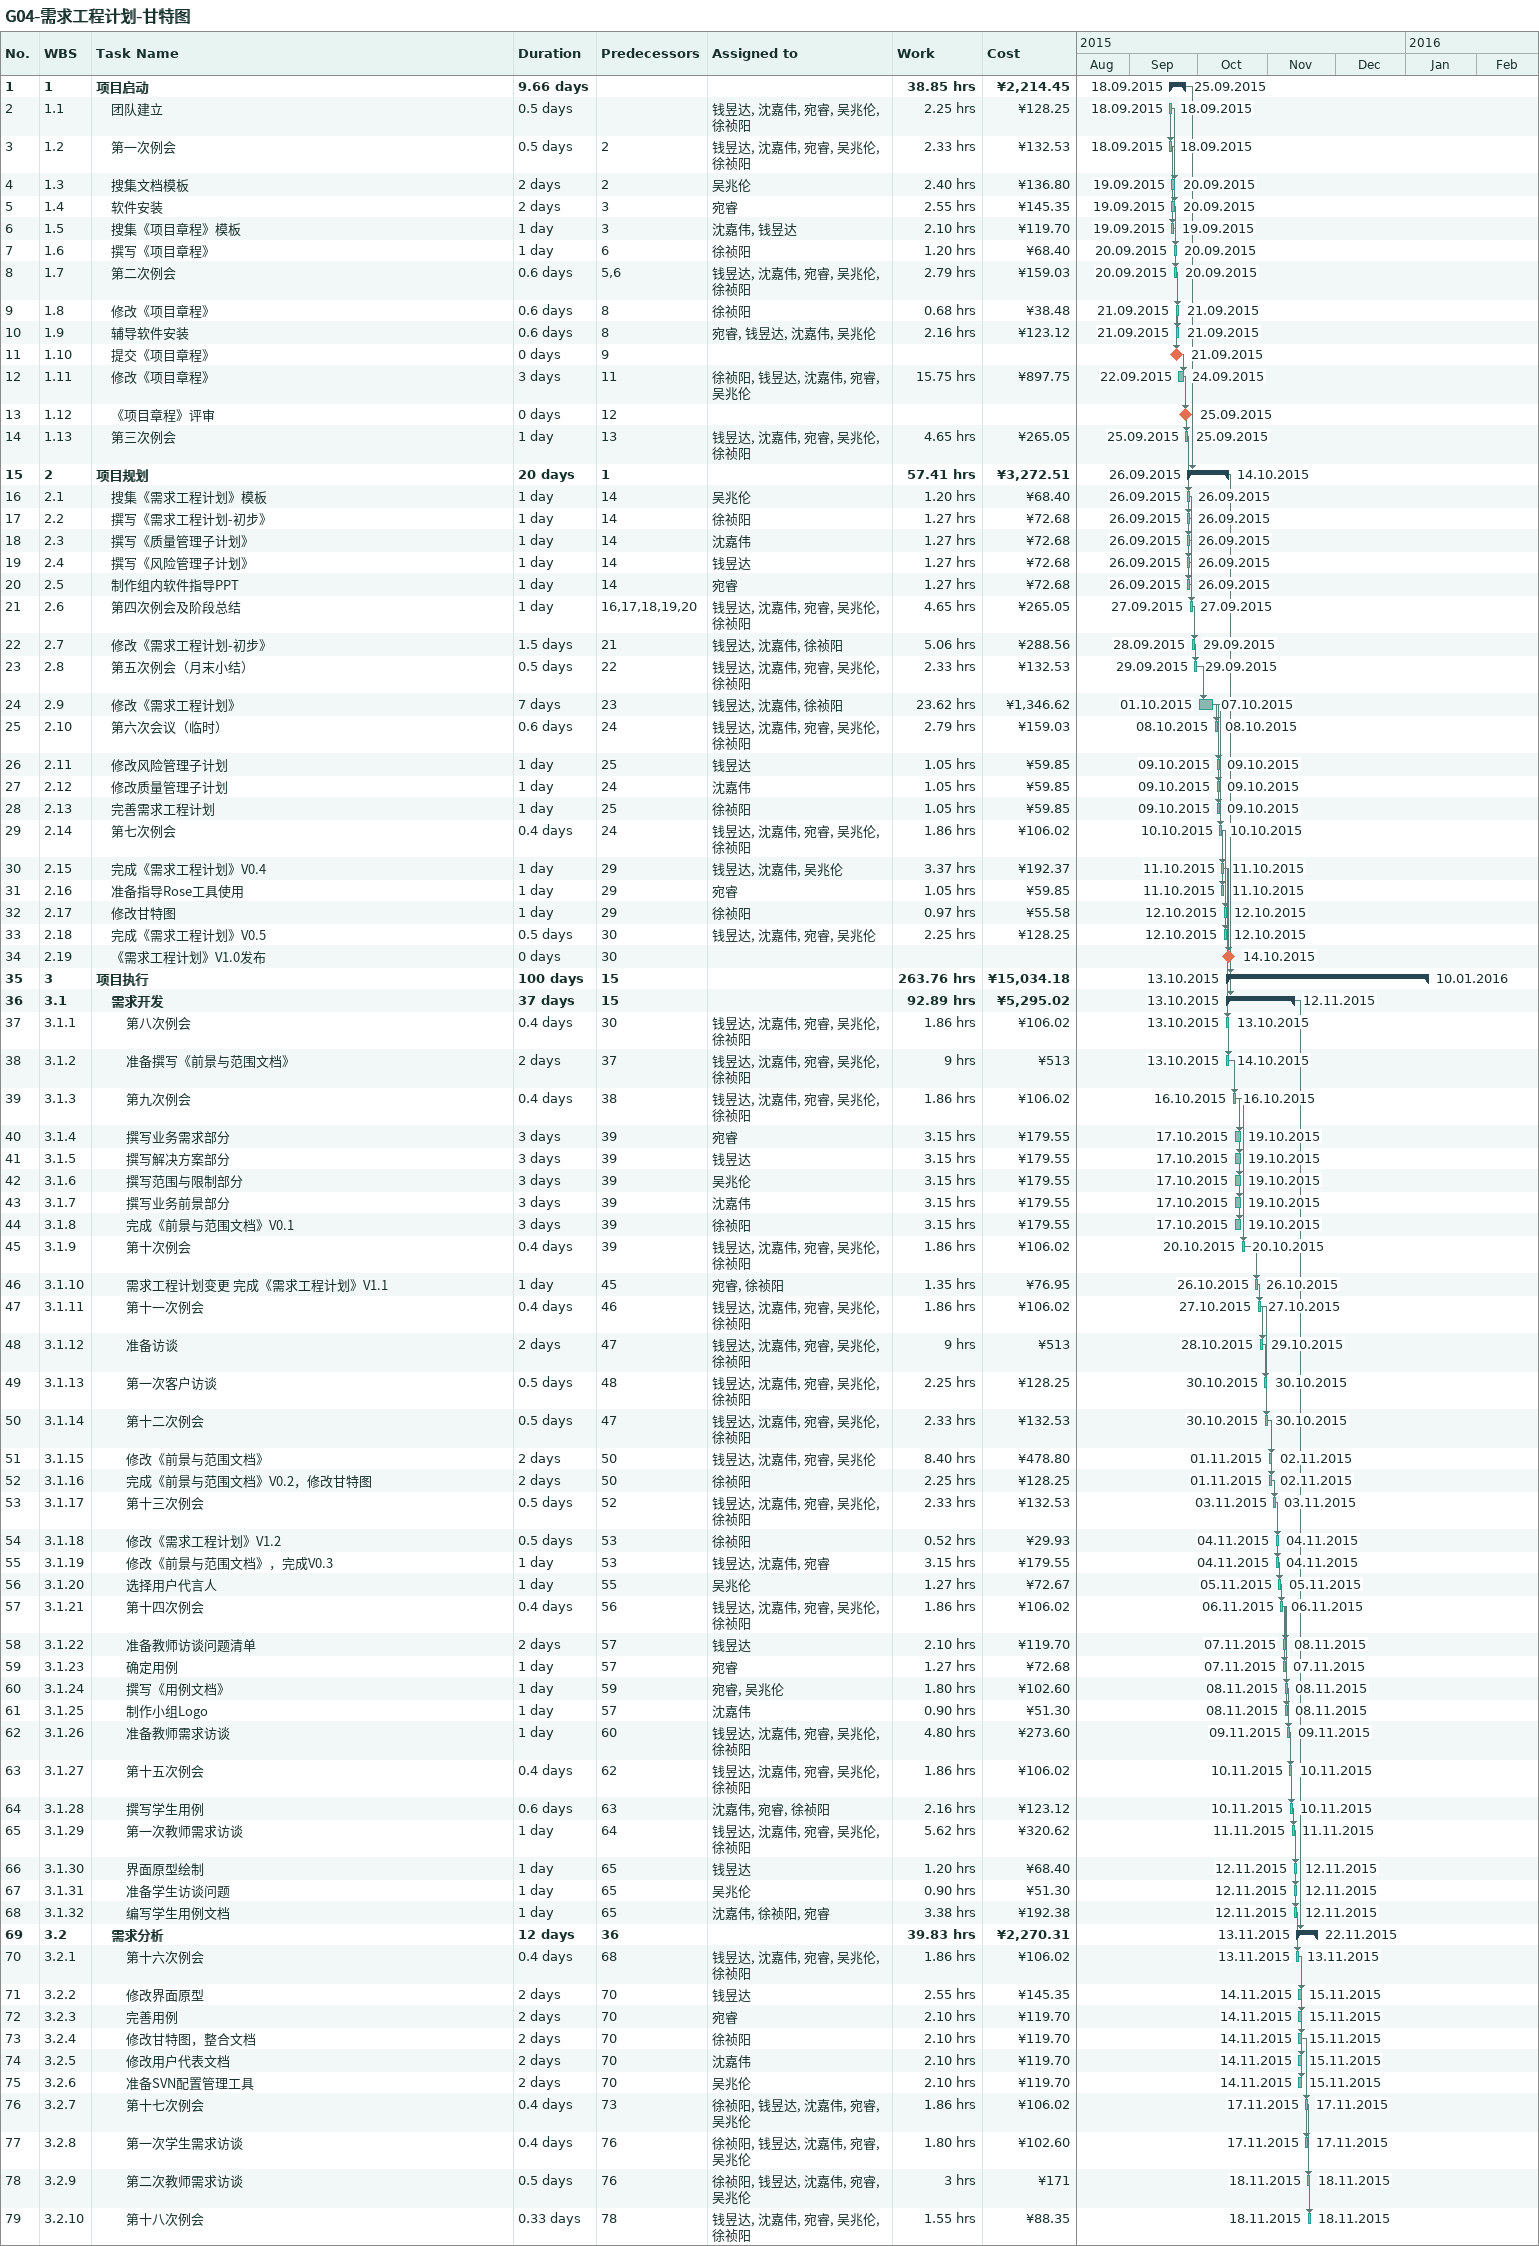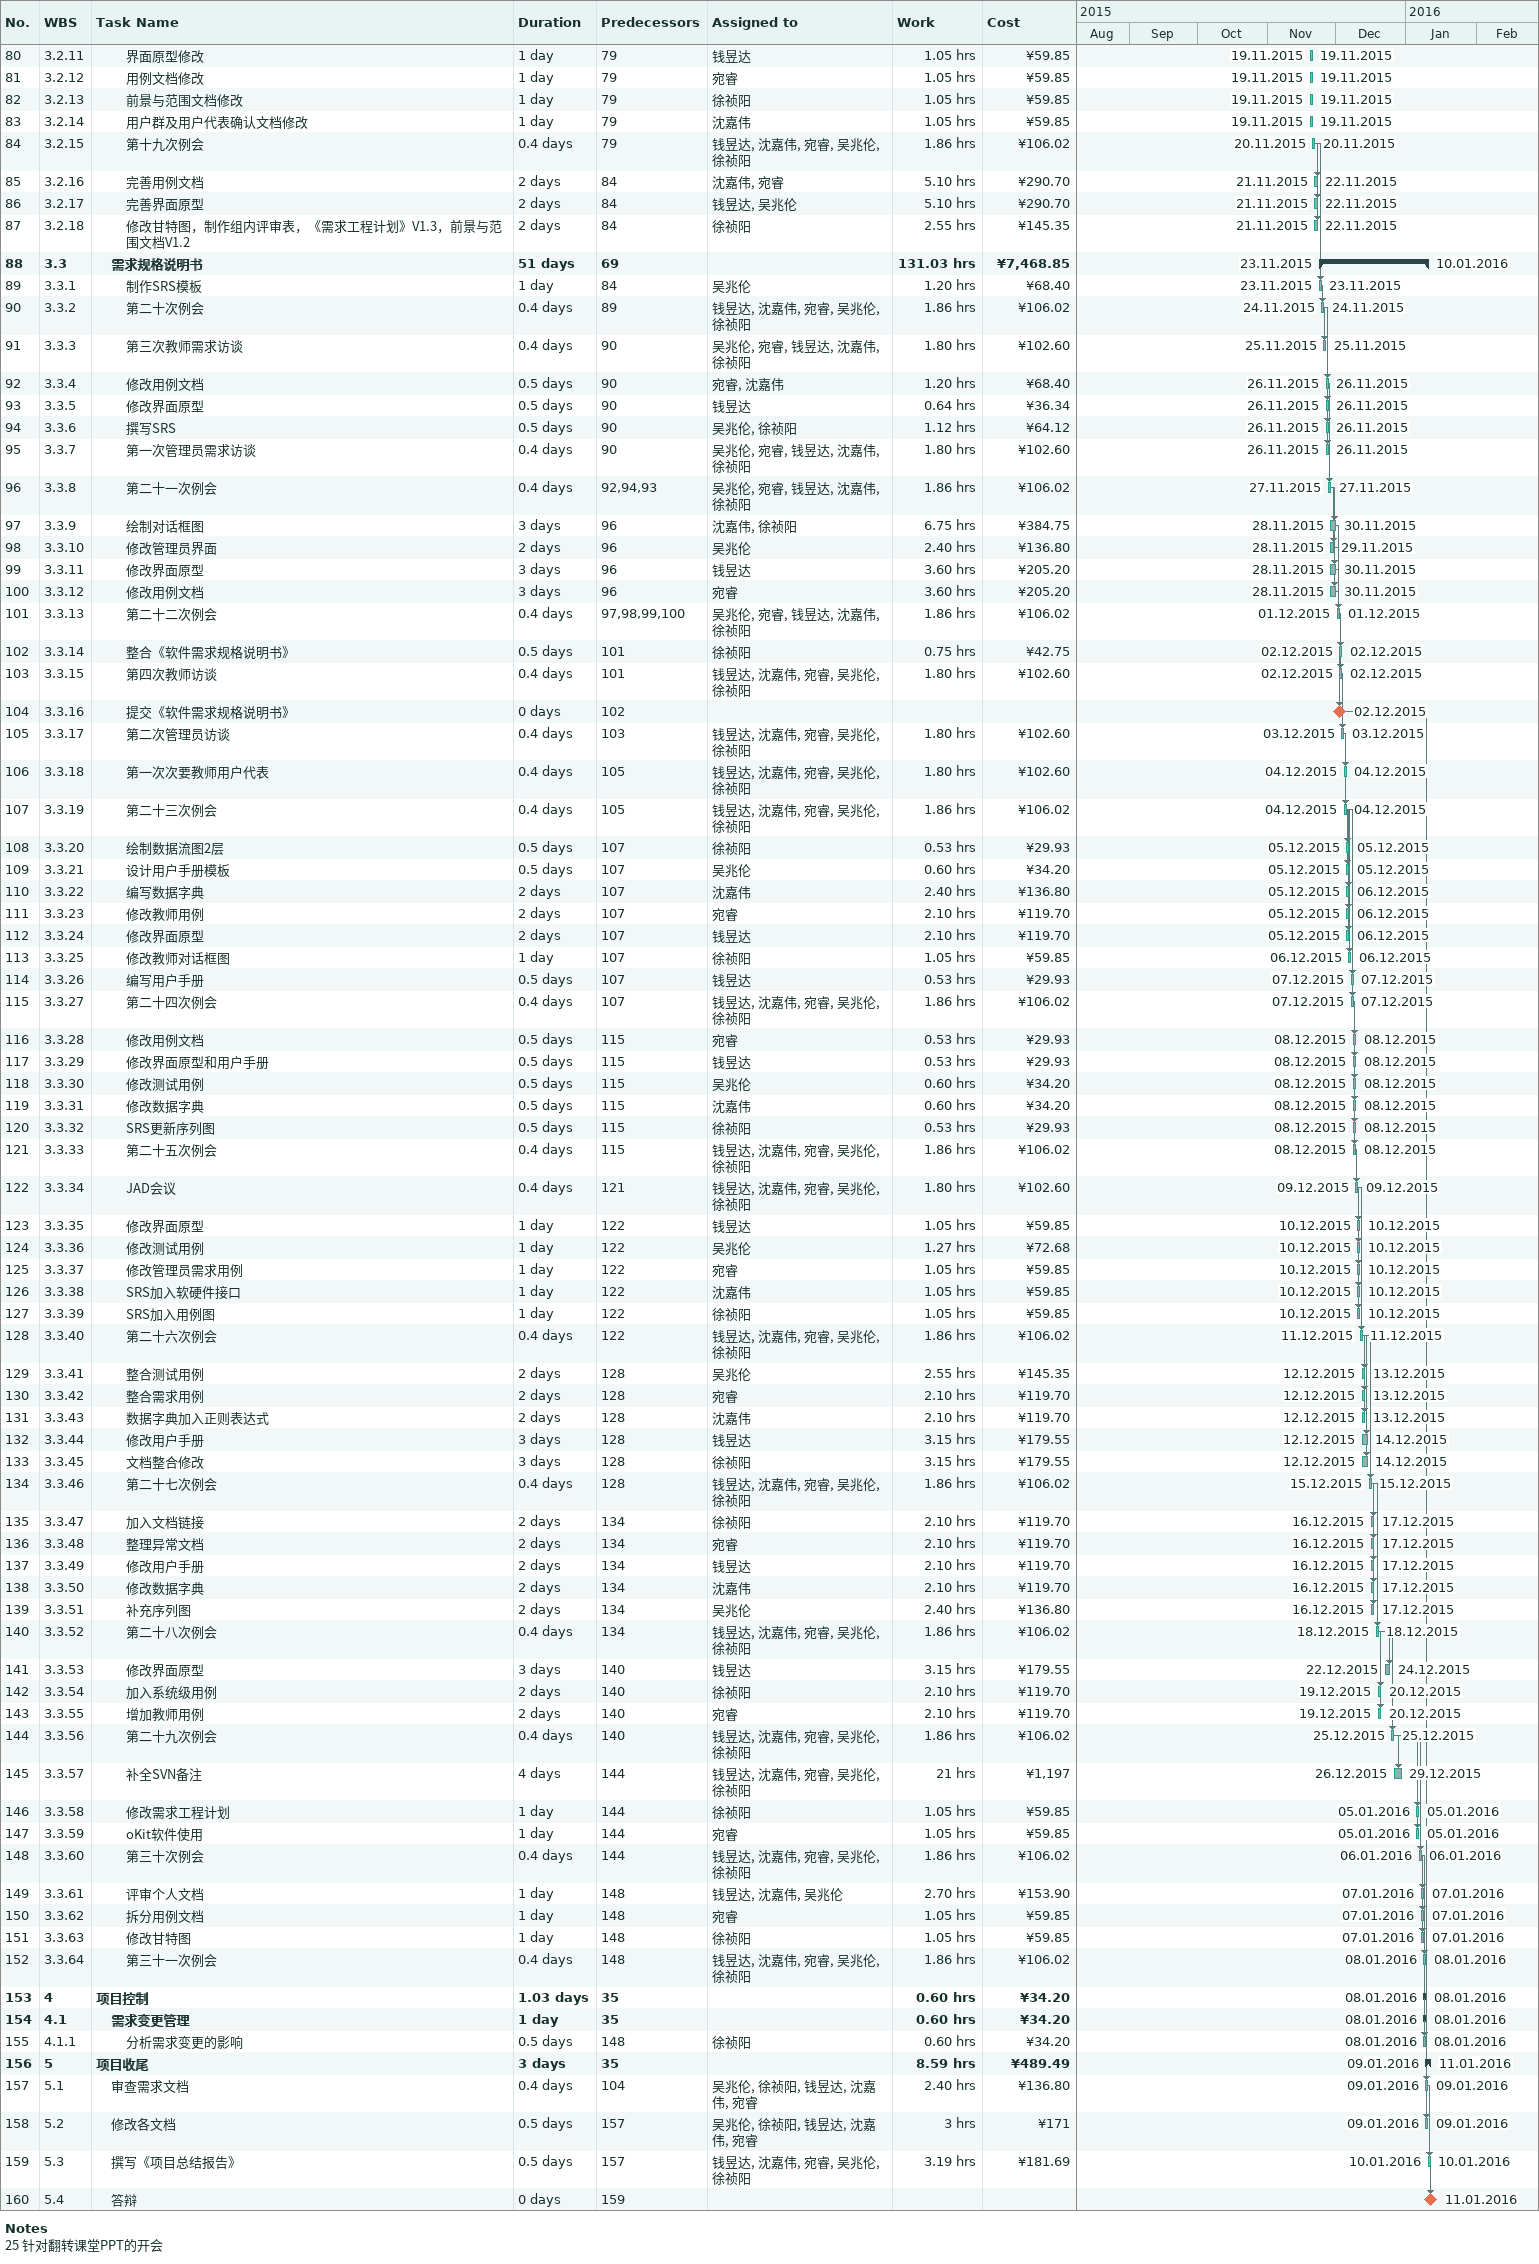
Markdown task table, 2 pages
G04-需求工程计划-甘特图

| ID | WBS | Task | Duration | Start | Finish | Predecessors | Resources | Work (h) | Cost (¥) |
|---|---|---|---|---|---|---|---|---|---|
| 1 | 1 | **项目启动** | 9.66d | 2015-09-18 | 2015-09-25 |  |  | 38.85 | 2214.45 |
| 2 | 1.1 | 团队建立 | 0.5d | 2015-09-18 | 2015-09-18 |  | 钱昱达, 沈嘉伟, 宛睿, 吴兆伦, 徐祯阳 | 2.25 | 128.25 |
| 3 | 1.2 | 第一次例会 | 0.5d | 2015-09-18 | 2015-09-18 | 2 | 钱昱达, 沈嘉伟, 宛睿, 吴兆伦, 徐祯阳 | 2.33 | 132.53 |
| 4 | 1.3 | 搜集文档模板 | 2d | 2015-09-19 | 2015-09-20 | 2 | 吴兆伦 | 2.40 | 136.80 |
| 5 | 1.4 | 软件安装 | 2d | 2015-09-19 | 2015-09-20 | 3 | 宛睿 | 2.55 | 145.35 |
| 6 | 1.5 | 搜集《项目章程》模板 | 1d | 2015-09-19 | 2015-09-19 | 3 | 沈嘉伟, 钱昱达 | 2.10 | 119.70 |
| 7 | 1.6 | 撰写《项目章程》 | 1d | 2015-09-20 | 2015-09-20 | 6 | 徐祯阳 | 1.20 | 68.40 |
| 8 | 1.7 | 第二次例会 | 0.6d | 2015-09-20 | 2015-09-20 | 5, 6 | 钱昱达, 沈嘉伟, 宛睿, 吴兆伦, 徐祯阳 | 2.79 | 159.03 |
| 9 | 1.8 | 修改《项目章程》 | 0.6d | 2015-09-21 | 2015-09-21 | 8 | 徐祯阳 | 0.68 | 38.48 |
| 10 | 1.9 | 辅导软件安装 | 0.6d | 2015-09-21 | 2015-09-21 | 8 | 宛睿, 钱昱达, 沈嘉伟, 吴兆伦 | 2.16 | 123.12 |
| 11 | 1.10 | 提交《项目章程》 | 0d | 2015-09-21 | 2015-09-21 | 9 |  |  |  |
| 12 | 1.11 | 修改《项目章程》 | 3d | 2015-09-22 | 2015-09-24 | 11 | 徐祯阳, 钱昱达, 沈嘉伟, 宛睿, 吴兆伦 | 15.75 | 897.75 |
| 13 | 1.12 | 《项目章程》评审 | 0d | 2015-09-25 | 2015-09-25 | 12 |  |  |  |
| 14 | 1.13 | 第三次例会 | 1d | 2015-09-25 | 2015-09-25 | 13 | 钱昱达, 沈嘉伟, 宛睿, 吴兆伦, 徐祯阳 | 4.65 | 265.05 |
| 15 | 2 | **项目规划** | 20d | 2015-09-26 | 2015-10-14 | 1 |  | 57.41 | 3272.51 |
| 16 | 2.1 | 搜集《需求工程计划》模板 | 1d | 2015-09-26 | 2015-09-26 | 14 | 吴兆伦 | 1.20 | 68.40 |
| 17 | 2.2 | 撰写《需求工程计划-初步》 | 1d | 2015-09-26 | 2015-09-26 | 14 | 徐祯阳 | 1.27 | 72.68 |
| 18 | 2.3 | 撰写《质量管理子计划》 | 1d | 2015-09-26 | 2015-09-26 | 14 | 沈嘉伟 | 1.27 | 72.68 |
| 19 | 2.4 | 撰写《风险管理子计划》 | 1d | 2015-09-26 | 2015-09-26 | 14 | 钱昱达 | 1.27 | 72.68 |
| 20 | 2.5 | 制作组内软件指导PPT | 1d | 2015-09-26 | 2015-09-26 | 14 | 宛睿 | 1.27 | 72.68 |
| 21 | 2.6 | 第四次例会及阶段总结 | 1d | 2015-09-27 | 2015-09-27 | 16, 17, 18, 19, 20 | 钱昱达, 沈嘉伟, 宛睿, 吴兆伦, 徐祯阳 | 4.65 | 265.05 |
| 22 | 2.7 | 修改《需求工程计划-初步》 | 1.5d | 2015-09-28 | 2015-09-29 | 21 | 钱昱达, 沈嘉伟, 徐祯阳 | 5.06 | 288.56 |
| 23 | 2.8 | 第五次例会（月末小结） | 0.5d | 2015-09-29 | 2015-09-29 | 22 | 钱昱达, 沈嘉伟, 宛睿, 吴兆伦, 徐祯阳 | 2.33 | 132.53 |
| 24 | 2.9 | 修改《需求工程计划》 | 7d | 2015-10-01 | 2015-10-07 | 23 | 钱昱达, 沈嘉伟, 徐祯阳 | 23.62 | 1346.62 |
| 25 | 2.10 | 第六次会议（临时） | 0.6d | 2015-10-08 | 2015-10-08 | 24 | 钱昱达, 沈嘉伟, 宛睿, 吴兆伦, 徐祯阳 | 2.79 | 159.03 |
| 26 | 2.11 | 修改风险管理子计划 | 1d | 2015-10-09 | 2015-10-09 | 25 | 钱昱达 | 1.05 | 59.85 |
| 27 | 2.12 | 修改质量管理子计划 | 1d | 2015-10-09 | 2015-10-09 | 24 | 沈嘉伟 | 1.05 | 59.85 |
| 28 | 2.13 | 完善需求工程计划 | 1d | 2015-10-09 | 2015-10-09 | 25 | 徐祯阳 | 1.05 | 59.85 |
| 29 | 2.14 | 第七次例会 | 0.4d | 2015-10-10 | 2015-10-10 | 24 | 钱昱达, 沈嘉伟, 宛睿, 吴兆伦, 徐祯阳 | 1.86 | 106.02 |
| 30 | 2.15 | 完成《需求工程计划》V0.4 | 1d | 2015-10-11 | 2015-10-11 | 29 | 钱昱达, 沈嘉伟, 吴兆伦 | 3.37 | 192.37 |
| 31 | 2.16 | 准备指导Rose工具使用 | 1d | 2015-10-11 | 2015-10-11 | 29 | 宛睿 | 1.05 | 59.85 |
| 32 | 2.17 | 修改甘特图 | 1d | 2015-10-12 | 2015-10-12 | 29 | 徐祯阳 | 0.97 | 55.58 |
| 33 | 2.18 | 完成《需求工程计划》V0.5 | 0.5d | 2015-10-12 | 2015-10-12 | 30 | 钱昱达, 沈嘉伟, 宛睿, 吴兆伦 | 2.25 | 128.25 |
| 34 | 2.19 | 《需求工程计划》V1.0发布 | 0d | 2015-10-14 | 2015-10-14 | 30 |  |  |  |
| 35 | 3 | **项目执行** | 100d | 2015-10-13 | 2016-01-10 | 15 |  | 263.76 | 15034.18 |
| 36 | 3.1 | **需求开发** | 37d | 2015-10-13 | 2015-11-12 | 15 |  | 92.89 | 5295.02 |
| 37 | 3.1.1 | 第八次例会 | 0.4d | 2015-10-13 | 2015-10-13 | 30 | 钱昱达, 沈嘉伟, 宛睿, 吴兆伦, 徐祯阳 | 1.86 | 106.02 |
| 38 | 3.1.2 | 准备撰写《前景与范围文档》 | 2d | 2015-10-13 | 2015-10-14 | 37 | 钱昱达, 沈嘉伟, 宛睿, 吴兆伦, 徐祯阳 | 9 | 513 |
| 39 | 3.1.3 | 第九次例会 | 0.4d | 2015-10-16 | 2015-10-16 | 38 | 钱昱达, 沈嘉伟, 宛睿, 吴兆伦, 徐祯阳 | 1.86 | 106.02 |
| 40 | 3.1.4 | 撰写业务需求部分 | 3d | 2015-10-17 | 2015-10-19 | 39 | 宛睿 | 3.15 | 179.55 |
| 41 | 3.1.5 | 撰写解决方案部分 | 3d | 2015-10-17 | 2015-10-19 | 39 | 钱昱达 | 3.15 | 179.55 |
| 42 | 3.1.6 | 撰写范围与限制部分 | 3d | 2015-10-17 | 2015-10-19 | 39 | 吴兆伦 | 3.15 | 179.55 |
| 43 | 3.1.7 | 撰写业务前景部分 | 3d | 2015-10-17 | 2015-10-19 | 39 | 沈嘉伟 | 3.15 | 179.55 |
| 44 | 3.1.8 | 完成《前景与范围文档》V0.1 | 3d | 2015-10-17 | 2015-10-19 | 39 | 徐祯阳 | 3.15 | 179.55 |
| 45 | 3.1.9 | 第十次例会 | 0.4d | 2015-10-20 | 2015-10-20 | 39 | 钱昱达, 沈嘉伟, 宛睿, 吴兆伦, 徐祯阳 | 1.86 | 106.02 |
| 46 | 3.1.10 | 需求工程计划变更 完成《需求工程计划》V1.1 | 1d | 2015-10-26 | 2015-10-26 | 45 | 宛睿, 徐祯阳 | 1.35 | 76.95 |
| 47 | 3.1.11 | 第十一次例会 | 0.4d | 2015-10-27 | 2015-10-27 | 46 | 钱昱达, 沈嘉伟, 宛睿, 吴兆伦, 徐祯阳 | 1.86 | 106.02 |
| 48 | 3.1.12 | 准备访谈 | 2d | 2015-10-28 | 2015-10-29 | 47 | 钱昱达, 沈嘉伟, 宛睿, 吴兆伦, 徐祯阳 | 9 | 513 |
| 49 | 3.1.13 | 第一次客户访谈 | 0.5d | 2015-10-30 | 2015-10-30 | 48 | 钱昱达, 沈嘉伟, 宛睿, 吴兆伦, 徐祯阳 | 2.25 | 128.25 |
| 50 | 3.1.14 | 第十二次例会 | 0.5d | 2015-10-30 | 2015-10-30 | 47 | 钱昱达, 沈嘉伟, 宛睿, 吴兆伦, 徐祯阳 | 2.33 | 132.53 |
| 51 | 3.1.15 | 修改《前景与范围文档》 | 2d | 2015-11-01 | 2015-11-02 | 50 | 钱昱达, 沈嘉伟, 宛睿, 吴兆伦 | 8.40 | 478.80 |
| 52 | 3.1.16 | 完成《前景与范围文档》V0.2，修改甘特图 | 2d | 2015-11-01 | 2015-11-02 | 50 | 徐祯阳 | 2.25 | 128.25 |
| 53 | 3.1.17 | 第十三次例会 | 0.5d | 2015-11-03 | 2015-11-03 | 52 | 钱昱达, 沈嘉伟, 宛睿, 吴兆伦, 徐祯阳 | 2.33 | 132.53 |
| 54 | 3.1.18 | 修改《需求工程计划》V1.2 | 0.5d | 2015-11-04 | 2015-11-04 | 53 | 徐祯阳 | 0.52 | 29.93 |
| 55 | 3.1.19 | 修改《前景与范围文档》，完成V0.3 | 1d | 2015-11-04 | 2015-11-04 | 53 | 钱昱达, 沈嘉伟, 宛睿 | 3.15 | 179.55 |
| 56 | 3.1.20 | 选择用户代言人 | 1d | 2015-11-05 | 2015-11-05 | 55 | 吴兆伦 | 1.27 | 72.67 |
| 57 | 3.1.21 | 第十四次例会 | 0.4d | 2015-11-06 | 2015-11-06 | 56 | 钱昱达, 沈嘉伟, 宛睿, 吴兆伦, 徐祯阳 | 1.86 | 106.02 |
| 58 | 3.1.22 | 准备教师访谈问题清单 | 2d | 2015-11-07 | 2015-11-08 | 57 | 钱昱达 | 2.10 | 119.70 |
| 59 | 3.1.23 | 确定用例 | 1d | 2015-11-07 | 2015-11-07 | 57 | 宛睿 | 1.27 | 72.68 |
| 60 | 3.1.24 | 撰写《用例文档》 | 1d | 2015-11-08 | 2015-11-08 | 59 | 宛睿, 吴兆伦 | 1.80 | 102.60 |
| 61 | 3.1.25 | 制作小组Logo | 1d | 2015-11-08 | 2015-11-08 | 57 | 沈嘉伟 | 0.90 | 51.30 |
| 62 | 3.1.26 | 准备教师需求访谈 | 1d | 2015-11-09 | 2015-11-09 | 60 | 钱昱达, 沈嘉伟, 宛睿, 吴兆伦, 徐祯阳 | 4.80 | 273.60 |
| 63 | 3.1.27 | 第十五次例会 | 0.4d | 2015-11-10 | 2015-11-10 | 62 | 钱昱达, 沈嘉伟, 宛睿, 吴兆伦, 徐祯阳 | 1.86 | 106.02 |
| 64 | 3.1.28 | 撰写学生用例 | 0.6d | 2015-11-10 | 2015-11-10 | 63 | 沈嘉伟, 宛睿, 徐祯阳 | 2.16 | 123.12 |
| 65 | 3.1.29 | 第一次教师需求访谈 | 1d | 2015-11-11 | 2015-11-11 | 64 | 钱昱达, 沈嘉伟, 宛睿, 吴兆伦, 徐祯阳 | 5.62 | 320.62 |
| 66 | 3.1.30 | 界面原型绘制 | 1d | 2015-11-12 | 2015-11-12 | 65 | 钱昱达 | 1.20 | 68.40 |
| 67 | 3.1.31 | 准备学生访谈问题 | 1d | 2015-11-12 | 2015-11-12 | 65 | 吴兆伦 | 0.90 | 51.30 |
| 68 | 3.1.32 | 编写学生用例文档 | 1d | 2015-11-12 | 2015-11-12 | 65 | 沈嘉伟, 徐祯阳, 宛睿 | 3.38 | 192.38 |
| 69 | 3.2 | **需求分析** | 12d | 2015-11-13 | 2015-11-22 | 36 |  | 39.83 | 2270.31 |
| 70 | 3.2.1 | 第十六次例会 | 0.4d | 2015-11-13 | 2015-11-13 | 68 | 钱昱达, 沈嘉伟, 宛睿, 吴兆伦, 徐祯阳 | 1.86 | 106.02 |
| 71 | 3.2.2 | 修改界面原型 | 2d | 2015-11-14 | 2015-11-15 | 70 | 钱昱达 | 2.55 | 145.35 |
| 72 | 3.2.3 | 完善用例 | 2d | 2015-11-14 | 2015-11-15 | 70 | 宛睿 | 2.10 | 119.70 |
| 73 | 3.2.4 | 修改甘特图，整合文档 | 2d | 2015-11-14 | 2015-11-15 | 70 | 徐祯阳 | 2.10 | 119.70 |
| 74 | 3.2.5 | 修改用户代表文档 | 2d | 2015-11-14 | 2015-11-15 | 70 | 沈嘉伟 | 2.10 | 119.70 |
| 75 | 3.2.6 | 准备SVN配置管理工具 | 2d | 2015-11-14 | 2015-11-15 | 70 | 吴兆伦 | 2.10 | 119.70 |
| 76 | 3.2.7 | 第十七次例会 | 0.4d | 2015-11-17 | 2015-11-17 | 73 | 徐祯阳, 钱昱达, 沈嘉伟, 宛睿, 吴兆伦 | 1.86 | 106.02 |
| 77 | 3.2.8 | 第一次学生需求访谈 | 0.4d | 2015-11-17 | 2015-11-17 | 76 | 徐祯阳, 钱昱达, 沈嘉伟, 宛睿, 吴兆伦 | 1.80 | 102.60 |
| 78 | 3.2.9 | 第二次教师需求访谈 | 0.5d | 2015-11-18 | 2015-11-18 | 76 | 徐祯阳, 钱昱达, 沈嘉伟, 宛睿, 吴兆伦 | 3 | 171 |
| 79 | 3.2.10 | 第十八次例会 | 0.33d | 2015-11-18 | 2015-11-18 | 78 | 钱昱达, 沈嘉伟, 宛睿, 吴兆伦, 徐祯阳 | 1.55 | 88.35 |
| 80 | 3.2.11 | 界面原型修改 | 1d | 2015-11-19 | 2015-11-19 | 79 | 钱昱达 | 1.05 | 59.85 |
| 81 | 3.2.12 | 用例文档修改 | 1d | 2015-11-19 | 2015-11-19 | 79 | 宛睿 | 1.05 | 59.85 |
| 82 | 3.2.13 | 前景与范围文档修改 | 1d | 2015-11-19 | 2015-11-19 | 79 | 徐祯阳 | 1.05 | 59.85 |
| 83 | 3.2.14 | 用户群及用户代表确认文档修改 | 1d | 2015-11-19 | 2015-11-19 | 79 | 沈嘉伟 | 1.05 | 59.85 |
| 84 | 3.2.15 | 第十九次例会 | 0.4d | 2015-11-20 | 2015-11-20 | 79 | 钱昱达, 沈嘉伟, 宛睿, 吴兆伦, 徐祯阳 | 1.86 | 106.02 |
| 85 | 3.2.16 | 完善用例文档 | 2d | 2015-11-21 | 2015-11-22 | 84 | 沈嘉伟, 宛睿 | 5.10 | 290.70 |
| 86 | 3.2.17 | 完善界面原型 | 2d | 2015-11-21 | 2015-11-22 | 84 | 钱昱达, 吴兆伦 | 5.10 | 290.70 |
| 87 | 3.2.18 | 修改甘特图，制作组内评审表，《需求工程计划》V1.3，前景与范围文档V1.2 | 2d | 2015-11-21 | 2015-11-22 | 84 | 徐祯阳 | 2.55 | 145.35 |
| 88 | 3.3 | **需求规格说明书** | 51d | 2015-11-23 | 2016-01-10 | 69 |  | 131.03 | 7468.85 |
| 89 | 3.3.1 | 制作SRS模板 | 1d | 2015-11-23 | 2015-11-23 | 84 | 吴兆伦 | 1.20 | 68.40 |
| 90 | 3.3.2 | 第二十次例会 | 0.4d | 2015-11-24 | 2015-11-24 | 89 | 钱昱达, 沈嘉伟, 宛睿, 吴兆伦, 徐祯阳 | 1.86 | 106.02 |
| 91 | 3.3.3 | 第三次教师需求访谈 | 0.4d | 2015-11-25 | 2015-11-25 | 90 | 吴兆伦, 宛睿, 钱昱达, 沈嘉伟, 徐祯阳 | 1.80 | 102.60 |
| 92 | 3.3.4 | 修改用例文档 | 0.5d | 2015-11-26 | 2015-11-26 | 90 | 宛睿, 沈嘉伟 | 1.20 | 68.40 |
| 93 | 3.3.5 | 修改界面原型 | 0.5d | 2015-11-26 | 2015-11-26 | 90 | 钱昱达 | 0.64 | 36.34 |
| 94 | 3.3.6 | 撰写SRS | 0.5d | 2015-11-26 | 2015-11-26 | 90 | 吴兆伦, 徐祯阳 | 1.12 | 64.12 |
| 95 | 3.3.7 | 第一次管理员需求访谈 | 0.4d | 2015-11-26 | 2015-11-26 | 90 | 吴兆伦, 宛睿, 钱昱达, 沈嘉伟, 徐祯阳 | 1.80 | 102.60 |
| 96 | 3.3.8 | 第二十一次例会 | 0.4d | 2015-11-27 | 2015-11-27 | 92, 94, 93 | 吴兆伦, 宛睿, 钱昱达, 沈嘉伟, 徐祯阳 | 1.86 | 106.02 |
| 97 | 3.3.9 | 绘制对话框图 | 3d | 2015-11-28 | 2015-11-30 | 96 | 沈嘉伟, 徐祯阳 | 6.75 | 384.75 |
| 98 | 3.3.10 | 修改管理员界面 | 2d | 2015-11-28 | 2015-11-29 | 96 | 吴兆伦 | 2.40 | 136.80 |
| 99 | 3.3.11 | 修改界面原型 | 3d | 2015-11-28 | 2015-11-30 | 96 | 钱昱达 | 3.60 | 205.20 |
| 100 | 3.3.12 | 修改用例文档 | 3d | 2015-11-28 | 2015-11-30 | 96 | 宛睿 | 3.60 | 205.20 |
| 101 | 3.3.13 | 第二十二次例会 | 0.4d | 2015-12-01 | 2015-12-01 | 97, 98, 99, 100 | 吴兆伦, 宛睿, 钱昱达, 沈嘉伟, 徐祯阳 | 1.86 | 106.02 |
| 102 | 3.3.14 | 整合《软件需求规格说明书》 | 0.5d | 2015-12-02 | 2015-12-02 | 101 | 徐祯阳 | 0.75 | 42.75 |
| 103 | 3.3.15 | 第四次教师访谈 | 0.4d | 2015-12-02 | 2015-12-02 | 101 | 钱昱达, 沈嘉伟, 宛睿, 吴兆伦, 徐祯阳 | 1.80 | 102.60 |
| 104 | 3.3.16 | 提交《软件需求规格说明书》 | 0d | 2015-12-02 | 2015-12-02 | 102 |  |  |  |
| 105 | 3.3.17 | 第二次管理员访谈 | 0.4d | 2015-12-03 | 2015-12-03 | 103 | 钱昱达, 沈嘉伟, 宛睿, 吴兆伦, 徐祯阳 | 1.80 | 102.60 |
| 106 | 3.3.18 | 第一次次要教师用户代表 | 0.4d | 2015-12-04 | 2015-12-04 | 105 | 钱昱达, 沈嘉伟, 宛睿, 吴兆伦, 徐祯阳 | 1.80 | 102.60 |
| 107 | 3.3.19 | 第二十三次例会 | 0.4d | 2015-12-04 | 2015-12-04 | 105 | 钱昱达, 沈嘉伟, 宛睿, 吴兆伦, 徐祯阳 | 1.86 | 106.02 |
| 108 | 3.3.20 | 绘制数据流图2层 | 0.5d | 2015-12-05 | 2015-12-05 | 107 | 徐祯阳 | 0.53 | 29.93 |
| 109 | 3.3.21 | 设计用户手册模板 | 0.5d | 2015-12-05 | 2015-12-05 | 107 | 吴兆伦 | 0.60 | 34.20 |
| 110 | 3.3.22 | 编写数据字典 | 2d | 2015-12-05 | 2015-12-06 | 107 | 沈嘉伟 | 2.40 | 136.80 |
| 111 | 3.3.23 | 修改教师用例 | 2d | 2015-12-05 | 2015-12-06 | 107 | 宛睿 | 2.10 | 119.70 |
| 112 | 3.3.24 | 修改界面原型 | 2d | 2015-12-05 | 2015-12-06 | 107 | 钱昱达 | 2.10 | 119.70 |
| 113 | 3.3.25 | 修改教师对话框图 | 1d | 2015-12-06 | 2015-12-06 | 107 | 徐祯阳 | 1.05 | 59.85 |
| 114 | 3.3.26 | 编写用户手册 | 0.5d | 2015-12-07 | 2015-12-07 | 107 | 钱昱达 | 0.53 | 29.93 |
| 115 | 3.3.27 | 第二十四次例会 | 0.4d | 2015-12-07 | 2015-12-07 | 107 | 钱昱达, 沈嘉伟, 宛睿, 吴兆伦, 徐祯阳 | 1.86 | 106.02 |
| 116 | 3.3.28 | 修改用例文档 | 0.5d | 2015-12-08 | 2015-12-08 | 115 | 宛睿 | 0.53 | 29.93 |
| 117 | 3.3.29 | 修改界面原型和用户手册 | 0.5d | 2015-12-08 | 2015-12-08 | 115 | 钱昱达 | 0.53 | 29.93 |
| 118 | 3.3.30 | 修改测试用例 | 0.5d | 2015-12-08 | 2015-12-08 | 115 | 吴兆伦 | 0.60 | 34.20 |
| 119 | 3.3.31 | 修改数据字典 | 0.5d | 2015-12-08 | 2015-12-08 | 115 | 沈嘉伟 | 0.60 | 34.20 |
| 120 | 3.3.32 | SRS更新序列图 | 0.5d | 2015-12-08 | 2015-12-08 | 115 | 徐祯阳 | 0.53 | 29.93 |
| 121 | 3.3.33 | 第二十五次例会 | 0.4d | 2015-12-08 | 2015-12-08 | 115 | 钱昱达, 沈嘉伟, 宛睿, 吴兆伦, 徐祯阳 | 1.86 | 106.02 |
| 122 | 3.3.34 | JAD会议 | 0.4d | 2015-12-09 | 2015-12-09 | 121 | 钱昱达, 沈嘉伟, 宛睿, 吴兆伦, 徐祯阳 | 1.80 | 102.60 |
| 123 | 3.3.35 | 修改界面原型 | 1d | 2015-12-10 | 2015-12-10 | 122 | 钱昱达 | 1.05 | 59.85 |
| 124 | 3.3.36 | 修改测试用例 | 1d | 2015-12-10 | 2015-12-10 | 122 | 吴兆伦 | 1.27 | 72.68 |
| 125 | 3.3.37 | 修改管理员需求用例 | 1d | 2015-12-10 | 2015-12-10 | 122 | 宛睿 | 1.05 | 59.85 |
| 126 | 3.3.38 | SRS加入软硬件接口 | 1d | 2015-12-10 | 2015-12-10 | 122 | 沈嘉伟 | 1.05 | 59.85 |
| 127 | 3.3.39 | SRS加入用例图 | 1d | 2015-12-10 | 2015-12-10 | 122 | 徐祯阳 | 1.05 | 59.85 |
| 128 | 3.3.40 | 第二十六次例会 | 0.4d | 2015-12-11 | 2015-12-11 | 122 | 钱昱达, 沈嘉伟, 宛睿, 吴兆伦, 徐祯阳 | 1.86 | 106.02 |
| 129 | 3.3.41 | 整合测试用例 | 2d | 2015-12-12 | 2015-12-13 | 128 | 吴兆伦 | 2.55 | 145.35 |
| 130 | 3.3.42 | 整合需求用例 | 2d | 2015-12-12 | 2015-12-13 | 128 | 宛睿 | 2.10 | 119.70 |
| 131 | 3.3.43 | 数据字典加入正则表达式 | 2d | 2015-12-12 | 2015-12-13 | 128 | 沈嘉伟 | 2.10 | 119.70 |
| 132 | 3.3.44 | 修改用户手册 | 3d | 2015-12-12 | 2015-12-14 | 128 | 钱昱达 | 3.15 | 179.55 |
| 133 | 3.3.45 | 文档整合修改 | 3d | 2015-12-12 | 2015-12-14 | 128 | 徐祯阳 | 3.15 | 179.55 |
| 134 | 3.3.46 | 第二十七次例会 | 0.4d | 2015-12-15 | 2015-12-15 | 128 | 钱昱达, 沈嘉伟, 宛睿, 吴兆伦, 徐祯阳 | 1.86 | 106.02 |
| 135 | 3.3.47 | 加入文档链接 | 2d | 2015-12-16 | 2015-12-17 | 134 | 徐祯阳 | 2.10 | 119.70 |
| 136 | 3.3.48 | 整理异常文档 | 2d | 2015-12-16 | 2015-12-17 | 134 | 宛睿 | 2.10 | 119.70 |
| 137 | 3.3.49 | 修改用户手册 | 2d | 2015-12-16 | 2015-12-17 | 134 | 钱昱达 | 2.10 | 119.70 |
| 138 | 3.3.50 | 修改数据字典 | 2d | 2015-12-16 | 2015-12-17 | 134 | 沈嘉伟 | 2.10 | 119.70 |
| 139 | 3.3.51 | 补充序列图 | 2d | 2015-12-16 | 2015-12-17 | 134 | 吴兆伦 | 2.40 | 136.80 |
| 140 | 3.3.52 | 第二十八次例会 | 0.4d | 2015-12-18 | 2015-12-18 | 134 | 钱昱达, 沈嘉伟, 宛睿, 吴兆伦, 徐祯阳 | 1.86 | 106.02 |
| 141 | 3.3.53 | 修改界面原型 | 3d | 2015-12-22 | 2015-12-24 | 140 | 钱昱达 | 3.15 | 179.55 |
| 142 | 3.3.54 | 加入系统级用例 | 2d | 2015-12-19 | 2015-12-20 | 140 | 徐祯阳 | 2.10 | 119.70 |
| 143 | 3.3.55 | 增加教师用例 | 2d | 2015-12-19 | 2015-12-20 | 140 | 宛睿 | 2.10 | 119.70 |
| 144 | 3.3.56 | 第二十九次例会 | 0.4d | 2015-12-25 | 2015-12-25 | 140 | 钱昱达, 沈嘉伟, 宛睿, 吴兆伦, 徐祯阳 | 1.86 | 106.02 |
| 145 | 3.3.57 | 补全SVN备注 | 4d | 2015-12-26 | 2015-12-29 | 144 | 钱昱达, 沈嘉伟, 宛睿, 吴兆伦, 徐祯阳 | 21 | 1197 |
| 146 | 3.3.58 | 修改需求工程计划 | 1d | 2016-01-05 | 2016-01-05 | 144 | 徐祯阳 | 1.05 | 59.85 |
| 147 | 3.3.59 | oKit软件使用 | 1d | 2016-01-05 | 2016-01-05 | 144 | 宛睿 | 1.05 | 59.85 |
| 148 | 3.3.60 | 第三十次例会 | 0.4d | 2016-01-06 | 2016-01-06 | 144 | 钱昱达, 沈嘉伟, 宛睿, 吴兆伦, 徐祯阳 | 1.86 | 106.02 |
| 149 | 3.3.61 | 评审个人文档 | 1d | 2016-01-07 | 2016-01-07 | 148 | 钱昱达, 沈嘉伟, 吴兆伦 | 2.70 | 153.90 |
| 150 | 3.3.62 | 拆分用例文档 | 1d | 2016-01-07 | 2016-01-07 | 148 | 宛睿 | 1.05 | 59.85 |
| 151 | 3.3.63 | 修改甘特图 | 1d | 2016-01-07 | 2016-01-07 | 148 | 徐祯阳 | 1.05 | 59.85 |
| 152 | 3.3.64 | 第三十一次例会 | 0.4d | 2016-01-08 | 2016-01-08 | 148 | 钱昱达, 沈嘉伟, 宛睿, 吴兆伦, 徐祯阳 | 1.86 | 106.02 |
| 153 | 4 | **项目控制** | 1.03d | 2016-01-08 | 2016-01-08 | 35 |  | 0.60 | 34.20 |
| 154 | 4.1 | **需求变更管理** | 1d | 2016-01-08 | 2016-01-08 | 35 |  | 0.60 | 34.20 |
| 155 | 4.1.1 | 分析需求变更的影响 | 0.5d | 2016-01-08 | 2016-01-08 | 148 | 徐祯阳 | 0.60 | 34.20 |
| 156 | 5 | **项目收尾** | 3d | 2016-01-09 | 2016-01-11 | 35 |  | 8.59 | 489.49 |
| 157 | 5.1 | 审查需求文档 | 0.4d | 2016-01-09 | 2016-01-09 | 104 | 吴兆伦, 徐祯阳, 钱昱达, 沈嘉伟, 宛睿 | 2.40 | 136.80 |
| 158 | 5.2 | 修改各文档 | 0.5d | 2016-01-09 | 2016-01-09 | 157 | 吴兆伦, 徐祯阳, 钱昱达, 沈嘉伟, 宛睿 | 3 | 171 |
| 159 | 5.3 | 撰写《项目总结报告》 | 0.5d | 2016-01-10 | 2016-01-10 | 157 | 钱昱达, 沈嘉伟, 宛睿, 吴兆伦, 徐祯阳 | 3.19 | 181.69 |
| 160 | 5.4 | 答辩 | 0d | 2016-01-11 | 2016-01-11 | 159 |  |  |  |

Notes
- 25: 针对翻转课堂PPT的开会
